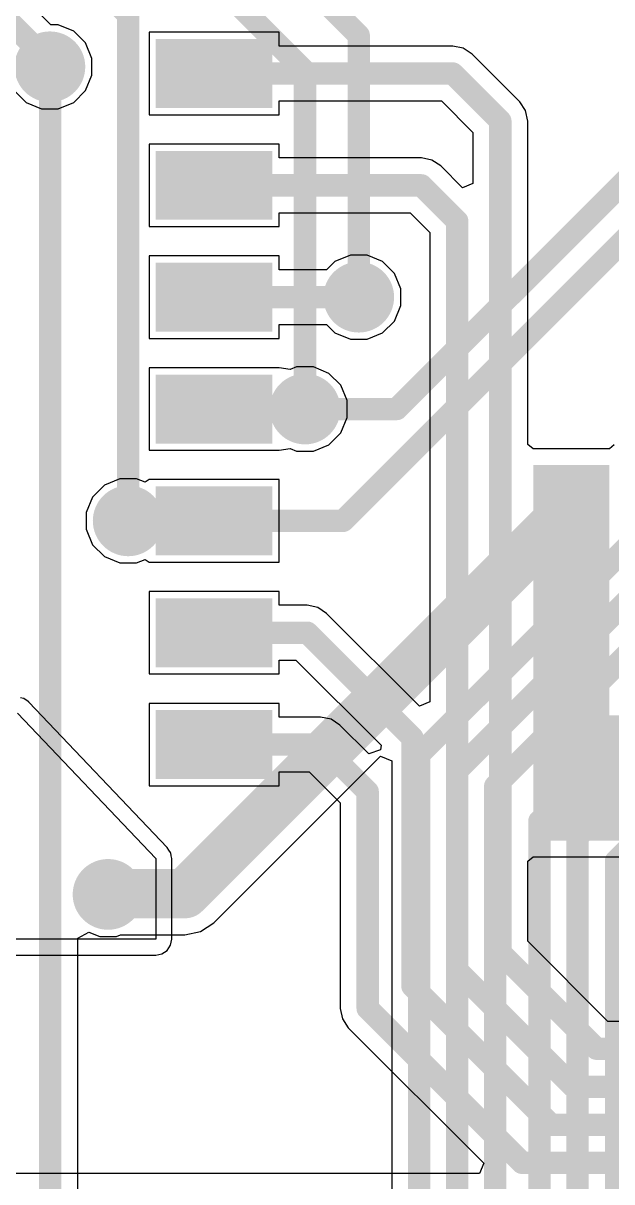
# Model space of a CAD drawing. Header units: millimetres. Extents: x -48 to 200, y -49 to 27.
# Drawn here: x 0.986 to 1.249, y 1.341 to 1.86 of the extents above; entities that cross this region are included whole.
import ezdxf

# ---------------------------------------------------------------- set-up
doc = ezdxf.new("R2010")
doc.units = ezdxf.units.MM
doc.header["$MEASUREMENT"] = 0
for name, color, linetype in [('BottomLayer', 5, 'Continuous'), ('BottomPaste', 16, 'Continuous'), ('BottomSolder', 6, 'Continuous'), ('TopLayer', 1, 'Continuous'), ('TopSolder', 216, 'Continuous'), ('ViaHoleLayer', 16, 'Continuous')]:
    doc.layers.add(name, color=color, linetype=linetype)

# ---------------------------------------------------------------- blocks, each defined once
blk = doc.blocks.new('16_SOIC__0_154___3_90___W______B_26')
at = {"layer": 'BottomLayer'}
for points in [[(-0.12598, 0.18642), (-0.08189, 0.18642), (-0.08189, 0.16358), (-0.12598, 0.16358)], [(0.08189, 0.18642), (0.12598, 0.18642), (0.12598, 0.16358), (0.08189, 0.16358)], [(0.08189, 0.18642), (0.12598, 0.18642), (0.12598, 0.16358), (0.08189, 0.16358)], [(-0.12598, 0.13642), (-0.08189, 0.13642), (-0.08189, 0.11358), (-0.12598, 0.11358)], [(0.08189, 0.13642), (0.12598, 0.13642), (0.12598, 0.11358), (0.08189, 0.11358)], [(-0.12598, 0.08642), (-0.08189, 0.08642), (-0.08189, 0.06358), (-0.12598, 0.06358)], [(0.08189, 0.08642), (0.12598, 0.08642), (0.12598, 0.06358), (0.08189, 0.06358)], [(-0.12598, 0.03642), (-0.08189, 0.03642), (-0.08189, 0.01358), (-0.12598, 0.01358)], [(0.08189, 0.03642), (0.12598, 0.03642), (0.12598, 0.01358), (0.08189, 0.01358)], [(-0.12598, -0.01358), (-0.08189, -0.01358), (-0.08189, -0.03642), (-0.12598, -0.03642)], [(0.08189, -0.01358), (0.12598, -0.01358), (0.12598, -0.03642), (0.08189, -0.03642)], [(-0.12598, -0.06358), (-0.08189, -0.06358), (-0.08189, -0.08642), (-0.12598, -0.08642)], [(0.08189, -0.06358), (0.12598, -0.06358), (0.12598, -0.08642), (0.08189, -0.08642)], [(-0.12598, -0.11358), (-0.08189, -0.11358), (-0.08189, -0.13642), (-0.12598, -0.13642)], [(0.08189, -0.11358), (0.12598, -0.11358), (0.12598, -0.13642), (0.08189, -0.13642)], [(-0.12598, -0.16358), (-0.08189, -0.16358), (-0.08189, -0.18642), (-0.12598, -0.18642)], [(0.08189, -0.16358), (0.12598, -0.16358), (0.12598, -0.18642), (0.08189, -0.18642)]]:
    blk.add_hatch(color=5, dxfattribs=at).paths.add_polyline_path(points)
at = {"layer": 'BottomPaste'}
for points in [[(-0.12598, 0.18642), (-0.08189, 0.18642), (-0.08189, 0.16358), (-0.12598, 0.16358)], [(0.08189, 0.18642), (0.12598, 0.18642), (0.12598, 0.16358), (0.08189, 0.16358)], [(0.08189, 0.18642), (0.12598, 0.18642), (0.12598, 0.16358), (0.08189, 0.16358)], [(-0.12598, 0.13642), (-0.08189, 0.13642), (-0.08189, 0.11358), (-0.12598, 0.11358)], [(0.08189, 0.13642), (0.12598, 0.13642), (0.12598, 0.11358), (0.08189, 0.11358)], [(-0.12598, 0.08642), (-0.08189, 0.08642), (-0.08189, 0.06358), (-0.12598, 0.06358)], [(0.08189, 0.08642), (0.12598, 0.08642), (0.12598, 0.06358), (0.08189, 0.06358)], [(-0.12598, 0.03642), (-0.08189, 0.03642), (-0.08189, 0.01358), (-0.12598, 0.01358)], [(0.08189, 0.03642), (0.12598, 0.03642), (0.12598, 0.01358), (0.08189, 0.01358)], [(-0.12598, -0.01358), (-0.08189, -0.01358), (-0.08189, -0.03642), (-0.12598, -0.03642)], [(0.08189, -0.01358), (0.12598, -0.01358), (0.12598, -0.03642), (0.08189, -0.03642)], [(-0.12598, -0.06358), (-0.08189, -0.06358), (-0.08189, -0.08642), (-0.12598, -0.08642)], [(0.08189, -0.06358), (0.12598, -0.06358), (0.12598, -0.08642), (0.08189, -0.08642)], [(-0.12598, -0.11358), (-0.08189, -0.11358), (-0.08189, -0.13642), (-0.12598, -0.13642)], [(0.08189, -0.11358), (0.12598, -0.11358), (0.12598, -0.13642), (0.08189, -0.13642)], [(-0.12598, -0.16358), (-0.08189, -0.16358), (-0.08189, -0.18642), (-0.12598, -0.18642)], [(0.08189, -0.16358), (0.12598, -0.16358), (0.12598, -0.18642), (0.08189, -0.18642)]]:
    blk.add_hatch(color=16, dxfattribs=at).paths.add_polyline_path(points)
at = {"layer": 'BottomSolder'}
for points in [[(-0.12998, 0.19042), (-0.07789, 0.19042), (-0.07789, 0.15958), (-0.12998, 0.15958)], [(0.07789, 0.19042), (0.12998, 0.19042), (0.12998, 0.15958), (0.07789, 0.15958)], [(0.07789, 0.19042), (0.12998, 0.19042), (0.12998, 0.15958), (0.07789, 0.15958)], [(-0.12998, 0.14042), (-0.07789, 0.14042), (-0.07789, 0.10958), (-0.12998, 0.10958)], [(0.07789, 0.14042), (0.12998, 0.14042), (0.12998, 0.10958), (0.07789, 0.10958)], [(-0.12998, 0.09042), (-0.07789, 0.09042), (-0.07789, 0.05958), (-0.12998, 0.05958)], [(0.07789, 0.09042), (0.12998, 0.09042), (0.12998, 0.05958), (0.07789, 0.05958)], [(-0.12998, 0.04042), (-0.07789, 0.04042), (-0.07789, 0.00958), (-0.12998, 0.00958)], [(0.07789, 0.04042), (0.12998, 0.04042), (0.12998, 0.00958), (0.07789, 0.00958)], [(-0.12998, -0.00958), (-0.07789, -0.00958), (-0.07789, -0.04042), (-0.12998, -0.04042)], [(0.07789, -0.00958), (0.12998, -0.00958), (0.12998, -0.04042), (0.07789, -0.04042)], [(-0.12998, -0.05958), (-0.07789, -0.05958), (-0.07789, -0.09042), (-0.12998, -0.09042)], [(0.07789, -0.05958), (0.12998, -0.05958), (0.12998, -0.09042), (0.07789, -0.09042)], [(-0.12998, -0.10958), (-0.07789, -0.10958), (-0.07789, -0.14042), (-0.12998, -0.14042)], [(0.07789, -0.10958), (0.12998, -0.10958), (0.12998, -0.14042), (0.07789, -0.14042)], [(-0.12998, -0.15958), (-0.07789, -0.15958), (-0.07789, -0.19042), (-0.12998, -0.19042)], [(0.07789, -0.15958), (0.12998, -0.15958), (0.12998, -0.19042), (0.07789, -0.19042)]]:
    blk.add_hatch(color=6, dxfattribs=at).paths.add_polyline_path(points)

msp = doc.modelspace()

# ---------------------------------------------------------------- hatches: boundary and pattern name
at = {"layer": 'BottomLayer'}
h = msp.add_hatch(color=5, dxfattribs=at)
edge = h.paths.add_edge_path()
edge.add_arc((0.998, 1.84), 0.01181, 0, 360)
h = msp.add_hatch(color=5, dxfattribs=at)
edge = h.paths.add_edge_path()
edge.add_arc((1.136, 1.737), 0.01181, 0, 360)
h = msp.add_hatch(color=5, dxfattribs=at)
edge = h.paths.add_edge_path()
edge.add_arc((1.112, 1.687), 0.01181, 0, 360)
for points in [[(1.214, 1.494), (1.248, 1.494), (1.248, 1.662), (1.214, 1.662)], [(1.222, 1.494), (1.387, 1.494), (1.387, 1.55), (1.222, 1.55)]]:
    msp.add_hatch(color=5, dxfattribs=at).paths.add_polyline_path(points)
h = msp.add_hatch(color=5, dxfattribs=at)
edge = h.paths.add_edge_path()
edge.add_arc((1.232, 1.644), 0.01181, 0, 360)
h = msp.add_hatch(color=5, dxfattribs=at)
edge = h.paths.add_edge_path()
edge.add_arc((1.033, 1.637), 0.01181, 0, 360)
h = msp.add_hatch(color=5, dxfattribs=at)
edge = h.paths.add_edge_path()
edge.add_arc((1.024, 1.47), 0.01181, 0, 360)
at = {"layer": 'BottomSolder'}
h = msp.add_hatch(color=6, dxfattribs=at)
edge = h.paths.add_edge_path()
edge.add_arc((0.998, 1.84), 0.01581, 0, 360)
h = msp.add_hatch(color=6, dxfattribs=at)
edge = h.paths.add_edge_path()
edge.add_arc((1.136, 1.737), 0.01581, 0, 360)
h = msp.add_hatch(color=6, dxfattribs=at)
edge = h.paths.add_edge_path()
edge.add_arc((1.112, 1.687), 0.01581, 0, 360)
h = msp.add_hatch(color=6, dxfattribs=at)
edge = h.paths.add_edge_path()
edge.add_arc((1.232, 1.644), 0.01581, 0, 360)
h = msp.add_hatch(color=6, dxfattribs=at)
edge = h.paths.add_edge_path()
edge.add_arc((1.033, 1.637), 0.01581, 0, 360)
h = msp.add_hatch(color=6, dxfattribs=at)
edge = h.paths.add_edge_path()
edge.add_arc((1.024, 1.47), 0.01581, 0, 360)
at = {"layer": 'TopLayer'}
h = msp.add_hatch(color=1, dxfattribs=at)
edge = h.paths.add_edge_path()
edge.add_arc((0.998, 1.84), 0.01181, 0, 360)
h = msp.add_hatch(color=1, dxfattribs=at)
edge = h.paths.add_edge_path()
edge.add_arc((1.136, 1.737), 0.01181, 0, 360)
h = msp.add_hatch(color=1, dxfattribs=at)
edge = h.paths.add_edge_path()
edge.add_arc((1.112, 1.687), 0.01181, 0, 360)
h = msp.add_hatch(color=1, dxfattribs=at)
edge = h.paths.add_edge_path()
edge.add_arc((1.232, 1.644), 0.01181, 0, 360)
h = msp.add_hatch(color=1, dxfattribs=at)
edge = h.paths.add_edge_path()
edge.add_arc((1.033, 1.637), 0.01181, 0, 360)
h = msp.add_hatch(color=1, dxfattribs=at)
edge = h.paths.add_edge_path()
edge.add_arc((1.024, 1.47), 0.01181, 0, 360)
at = {"layer": 'TopSolder'}
h = msp.add_hatch(color=216, dxfattribs=at)
edge = h.paths.add_edge_path()
edge.add_arc((0.998, 1.84), 0.01581, 0, 360)
h = msp.add_hatch(color=216, dxfattribs=at)
edge = h.paths.add_edge_path()
edge.add_arc((1.136, 1.737), 0.01581, 0, 360)
h = msp.add_hatch(color=216, dxfattribs=at)
edge = h.paths.add_edge_path()
edge.add_arc((1.112, 1.687), 0.01581, 0, 360)
h = msp.add_hatch(color=216, dxfattribs=at)
edge = h.paths.add_edge_path()
edge.add_arc((1.232, 1.644), 0.01581, 0, 360)
h = msp.add_hatch(color=216, dxfattribs=at)
edge = h.paths.add_edge_path()
edge.add_arc((1.033, 1.637), 0.01581, 0, 360)
h = msp.add_hatch(color=216, dxfattribs=at)
edge = h.paths.add_edge_path()
edge.add_arc((1.024, 1.47), 0.01581, 0, 360)
at = {"layer": 'ViaHoleLayer'}
h = msp.add_hatch(color=16, dxfattribs=at)
edge = h.paths.add_edge_path()
edge.add_arc((0.998, 1.84), 0.00591, 0, 360)
h = msp.add_hatch(color=16, dxfattribs=at)
edge = h.paths.add_edge_path()
edge.add_arc((1.136, 1.737), 0.00591, 0, 360)
h = msp.add_hatch(color=16, dxfattribs=at)
edge = h.paths.add_edge_path()
edge.add_arc((1.112, 1.687), 0.00591, 0, 360)
h = msp.add_hatch(color=16, dxfattribs=at)
edge = h.paths.add_edge_path()
edge.add_arc((1.232, 1.644), 0.00591, 0, 360)
h = msp.add_hatch(color=16, dxfattribs=at)
edge = h.paths.add_edge_path()
edge.add_arc((1.033, 1.637), 0.00591, 0, 360)
h = msp.add_hatch(color=16, dxfattribs=at)
edge = h.paths.add_edge_path()
edge.add_arc((1.024, 1.47), 0.00591, 0, 360)

# ---------------------------------------------------------------- linework, layer by layer
at = {"layer": 'BottomLayer'}
for p, q in [((0.99849, 1.85881), (0.96065, 1.89665)), ((1.00174, 1.85881), (0.99849, 1.85881)), ((1.00866, 1.85595), (1.00174, 1.85881)), ((1.01395, 1.85066), (1.00866, 1.85595)), ((1.1004, 1.85542), (1.04231, 1.85542)), ((1.04231, 1.85542), (1.04231, 1.81858)), ((1.1004, 1.84924), (1.1004, 1.85542)), ((1.01681, 1.84374), (1.01395, 1.85066)), ((1.178, 1.84924), (1.1004, 1.84924)), ((1.18268, 1.8483), (1.178, 1.84924)), ((1.18665, 1.84565), (1.18268, 1.8483)), ((1.20793, 1.82437), (1.18665, 1.84565)), ((1.01681, 1.83626), (1.01681, 1.84374)), ((1.01395, 1.82934), (1.01681, 1.83626)), ((0.98205, 1.82934), (0.98734, 1.82405)), ((1.00866, 1.82405), (1.01395, 1.82934)), ((0.98734, 1.82405), (0.99426, 1.82119)), ((1.00174, 1.82119), (1.00866, 1.82405)), ((1.1004, 1.81858), (1.1004, 1.82476)), ((1.1004, 1.82476), (1.17293, 1.82476)), ((1.17293, 1.82476), (1.18704, 1.81065)), ((1.21058, 1.8204), (1.20793, 1.82437)), ((0.99426, 1.82119), (1.00174, 1.82119)), ((1.04231, 1.81858), (1.1004, 1.81858)), ((1.21151, 1.81572), (1.21058, 1.8204)), ((1.21151, 1.67118), (1.21151, 1.81572)), ((1.18704, 1.81065), (1.18704, 1.78779)), ((1.1004, 1.80542), (1.04231, 1.80542)), ((1.04231, 1.80542), (1.04231, 1.76858)), ((1.1004, 1.79924), (1.1004, 1.80542)), ((1.164, 1.79924), (1.1004, 1.79924)), ((1.16868, 1.7983), (1.164, 1.79924)), ((1.17265, 1.79565), (1.16868, 1.7983)), ((1.18243, 1.78588), (1.17265, 1.79565)), ((1.18704, 1.78779), (1.18243, 1.78588)), ((1.1004, 1.76858), (1.1004, 1.77476)), ((1.1004, 1.77476), (1.15893, 1.77476)), ((1.15893, 1.77476), (1.16776, 1.76593)), ((1.04231, 1.76858), (1.1004, 1.76858)), ((1.16776, 1.76593), (1.16776, 1.55607)), ((1.1004, 1.75542), (1.04231, 1.75542)), ((1.04231, 1.75542), (1.04231, 1.71858)), ((1.1004, 1.74924), (1.1004, 1.75542)), ((1.12534, 1.75295), (1.12163, 1.74924)), ((1.13226, 1.75581), (1.12534, 1.75295)), ((1.13974, 1.75581), (1.13226, 1.75581)), ((1.14666, 1.75295), (1.13974, 1.75581)), ((1.15195, 1.74766), (1.14666, 1.75295)), ((1.12163, 1.74924), (1.1004, 1.74924)), ((1.15481, 1.74074), (1.15195, 1.74766)), ((1.15481, 1.73326), (1.15481, 1.74074)), ((1.15195, 1.72634), (1.15481, 1.73326)), ((1.14666, 1.72105), (1.15195, 1.72634)), ((1.1004, 1.71858), (1.1004, 1.72476)), ((1.1004, 1.72476), (1.12163, 1.72476)), ((1.12163, 1.72476), (1.12534, 1.72105)), ((1.12534, 1.72105), (1.13226, 1.71819)), ((1.13974, 1.71819), (1.14666, 1.72105)), ((1.04231, 1.71858), (1.1004, 1.71858)), ((1.13226, 1.71819), (1.13974, 1.71819)), ((1.1004, 1.70542), (1.04231, 1.70542)), ((1.04231, 1.70542), (1.04231, 1.66858)), ((1.1054, 1.70463), (1.1004, 1.70542)), ((1.1004, 1.70542), (1.1004, 1.70542)), ((1.1004, 1.70542), (1.1004, 1.70542)), ((1.10826, 1.70581), (1.1054, 1.70463)), ((1.11574, 1.70581), (1.10826, 1.70581)), ((1.12266, 1.70295), (1.11574, 1.70581)), ((1.12795, 1.69766), (1.12266, 1.70295)), ((1.13081, 1.69074), (1.12795, 1.69766)), ((1.13081, 1.68326), (1.13081, 1.69074)), ((1.12795, 1.67634), (1.13081, 1.68326)), ((1.12266, 1.67105), (1.12795, 1.67634)), ((1.04231, 1.66858), (1.1004, 1.66858)), ((1.1004, 1.66858), (1.1054, 1.66937)), ((1.1004, 1.66858), (1.1004, 1.66858)), ((1.1004, 1.66858), (1.1004, 1.66858)), ((1.1054, 1.66937), (1.10826, 1.66819)), ((1.10826, 1.66819), (1.11574, 1.66819)), ((1.11574, 1.66819), (1.12266, 1.67105)), ((1.214, 1.66914), (1.21151, 1.67118)), ((1.24598, 1.66914), (1.214, 1.66914)), ((1.248, 1.66914), (1.24598, 1.66914)), ((1.25018, 1.67093), (1.248, 1.66914)), ((1.02234, 1.65295), (1.01705, 1.64766)), ((1.02926, 1.65581), (1.02234, 1.65295)), ((1.03674, 1.65581), (1.02926, 1.65581)), ((1.04054, 1.65424), (1.03674, 1.65581)), ((1.04231, 1.65542), (1.04054, 1.65424)), ((1.1004, 1.65542), (1.04231, 1.65542)), ((1.04231, 1.65542), (1.04231, 1.65542)), ((1.1004, 1.61858), (1.1004, 1.65542)), ((1.01705, 1.64766), (1.01419, 1.64074)), ((1.01419, 1.64074), (1.01419, 1.63326)), ((1.01419, 1.63326), (1.01705, 1.62634)), ((1.01705, 1.62634), (1.02234, 1.62105)), ((1.02234, 1.62105), (1.02926, 1.61819)), ((1.02926, 1.61819), (1.03674, 1.61819)), ((1.03674, 1.61819), (1.04054, 1.61976)), ((1.04054, 1.61976), (1.04231, 1.61858)), ((1.04231, 1.61858), (1.04231, 1.61858)), ((1.04231, 1.61858), (1.1004, 1.61858)), ((1.1004, 1.60542), (1.04231, 1.60542)), ((1.04231, 1.60542), (1.04231, 1.56858)), ((1.1004, 1.59924), (1.1004, 1.60542)), ((1.113, 1.59924), (1.1004, 1.59924)), ((1.11768, 1.5983), (1.113, 1.59924)), ((1.12165, 1.59565), (1.11768, 1.5983)), ((1.16315, 1.55416), (1.12165, 1.59565)), ((1.1004, 1.56858), (1.1004, 1.57476)), ((1.1004, 1.57476), (1.10793, 1.57476)), ((1.10793, 1.57476), (1.14605, 1.53665)), ((1.04231, 1.56858), (1.1004, 1.56858)), ((0.98622, 1.55759), (0.98494, 1.55785)), ((0.9863, 1.55754), (0.98622, 1.55759)), ((0.98639, 1.55752), (0.9863, 1.55754)), ((0.98745, 1.55677), (0.98639, 1.55752)), ((0.98854, 1.55605), (0.98745, 1.55677)), ((0.98859, 1.55597), (0.98854, 1.55605)), ((0.98866, 1.55592), (0.98859, 1.55597)), ((1.05048, 1.49092), (0.98866, 1.55592)), ((1.1004, 1.55542), (1.04231, 1.55542)), ((1.04231, 1.55542), (1.04231, 1.51858)), ((1.1004, 1.54924), (1.1004, 1.55542)), ((1.16776, 1.55607), (1.16315, 1.55416)), ((0.98349, 1.551), (1.04531, 1.486)), ((1.11896, 1.54924), (1.1004, 1.54924)), ((1.12364, 1.5483), (1.11896, 1.54924)), ((1.12761, 1.54565), (1.12364, 1.5483)), ((1.14045, 1.53282), (1.12761, 1.54565)), ((1.14575, 1.53458), (1.14045, 1.53282)), ((1.14605, 1.53665), (1.14575, 1.53458)), ((1.1004, 1.51858), (1.1004, 1.52476)), ((1.1004, 1.52476), (1.11389, 1.52476)), ((1.11389, 1.52476), (1.12776, 1.51089)), ((1.04231, 1.51858), (1.1004, 1.51858)), ((1.12776, 1.51089), (1.12776, 1.419)), ((1.05118, 1.48982), (1.05048, 1.49092)), ((1.0519, 1.48873), (1.05118, 1.48982)), ((1.05192, 1.48864), (1.0519, 1.48873)), ((1.05197, 1.48857), (1.05192, 1.48864)), ((1.05219, 1.48728), (1.05197, 1.48857)), ((1.05245, 1.486), (1.05219, 1.48728)), ((1.21151, 1.48482), (1.214, 1.48686)), ((1.214, 1.48686), (1.387, 1.48686)), ((1.04531, 1.486), (1.04531, 1.45)), ((1.05245, 1.45), (1.05245, 1.486)), ((1.21151, 1.44905), (1.21151, 1.48482)), ((1.04531, 1.45), (0.98, 1.45)), ((1.05036, 1.44495), (1.0519, 1.44727)), ((1.0519, 1.44727), (1.05245, 1.45)), ((1.24733, 1.41324), (1.21151, 1.44905)), ((0.98, 1.44286), (1.04531, 1.44286)), ((1.04531, 1.44286), (1.04804, 1.44341)), ((1.04804, 1.44341), (1.05036, 1.44495)), ((1.12776, 1.419), (1.1287, 1.41432)), ((1.1287, 1.41432), (1.13135, 1.41035)), ((1.13135, 1.41035), (1.19184, 1.34985)), ((1.31, 1.41324), (1.24733, 1.41324)), ((1.19184, 1.34985), (1.18993, 1.34524)), ((1.18993, 1.34524), (0.81607, 1.34524))]:
    msp.add_line(p, q, dxfattribs=at)
at = {"layer": 'BottomLayer', "const_width": 0.01}
for points in [[(0.952, 1.888), (1, 1.84)], [(1.07135, 1.837), (1.178, 1.837)], [(1.178, 1.837), (1.19928, 1.81572)], [(1.19928, 1.44399), (1.19928, 1.81572)], [(1.07135, 1.787), (1.164, 1.787)], [(1.164, 1.787), (1.18, 1.771)], [(1.18, 1.436), (1.18, 1.771)], [(1.07135, 1.737), (1.07285, 1.7385)], [(1.07135, 1.737), (1.136, 1.737)], [(1.07135, 1.687), (1.07285, 1.6885)], [(1.07135, 1.687), (1.112, 1.687)], [(1.06985, 1.6385), (1.07135, 1.637)], [(1.033, 1.637), (1.07135, 1.637)], [(1.07135, 1.587), (1.113, 1.587)], [(1.113, 1.587), (1.16, 1.54)], [(1.16, 1.429), (1.16, 1.54)], [(1.07135, 1.537), (1.11896, 1.537)], [(1.11896, 1.537), (1.14, 1.51596)], [(1.14, 1.419), (1.14, 1.51596)], [(1.19928, 1.44399), (1.24227, 1.401)], [(1.18, 1.436), (1.232, 1.384)], [(1.16, 1.429), (1.222, 1.367)], [(1.14, 1.419), (1.209, 1.35)], [(1.24227, 1.401), (1.615, 1.401)], [(1.232, 1.384), (1.623, 1.384)], [(1.222, 1.367), (2.098, 1.367)], [(1.209, 1.35), (2.14826, 1.35)]]:
    msp.add_lwpolyline(points, dxfattribs=at)
at = {"layer": 'BottomLayer', "const_width": 0.005}
for points in [[(0.9975, 1.84, 1), (1.0025, 1.84, 1)], [(1.06885, 1.837, 1), (1.07385, 1.837, 1)], [(1.1755, 1.837, 1), (1.1805, 1.837, 1)], [(1.1755, 1.837, 1), (1.1805, 1.837, 1)], [(1.19678, 1.81572, 1), (1.20178, 1.81572, 1)], [(1.19678, 1.81572, 1), (1.20178, 1.81572, 1)], [(1.06885, 1.787, 1), (1.07385, 1.787, 1)], [(1.1615, 1.787, 1), (1.1665, 1.787, 1)], [(1.1615, 1.787, 1), (1.1665, 1.787, 1)], [(1.1775, 1.771, 1), (1.1825, 1.771, 1)], [(1.1775, 1.771, 1), (1.1825, 1.771, 1)], [(1.06885, 1.737, 1), (1.07385, 1.737, 1)], [(1.06885, 1.737, 1), (1.07385, 1.737, 1)], [(1.07035, 1.7385, 1), (1.07535, 1.7385, 1)], [(1.1335, 1.737, 1), (1.1385, 1.737, 1)], [(1.06885, 1.687, 1), (1.07385, 1.687, 1)], [(1.06885, 1.687, 1), (1.07385, 1.687, 1)], [(1.07035, 1.6885, 1), (1.07535, 1.6885, 1)], [(1.1095, 1.687, 1), (1.1145, 1.687, 1)], [(1.06735, 1.6385, 1), (1.07235, 1.6385, 1)], [(1.0305, 1.637, 1), (1.0355, 1.637, 1)], [(1.06885, 1.637, 1), (1.07385, 1.637, 1)], [(1.06885, 1.637, 1), (1.07385, 1.637, 1)], [(1.06885, 1.587, 1), (1.07385, 1.587, 1)], [(1.1105, 1.587, 1), (1.1155, 1.587, 1)], [(1.1105, 1.587, 1), (1.1155, 1.587, 1)], [(1.1575, 1.54, 1), (1.1625, 1.54, 1)], [(1.1575, 1.54, 1), (1.1625, 1.54, 1)], [(1.06885, 1.537, 1), (1.07385, 1.537, 1)], [(1.11646, 1.537, 1), (1.12146, 1.537, 1)], [(1.11646, 1.537, 1), (1.12146, 1.537, 1)], [(1.1375, 1.51596, 1), (1.1425, 1.51596, 1)], [(1.1375, 1.51596, 1), (1.1425, 1.51596, 1)], [(1.19678, 1.44399, 1), (1.20178, 1.44399, 1)], [(1.19678, 1.44399, 1), (1.20178, 1.44399, 1)], [(1.1775, 1.436, 1), (1.1825, 1.436, 1)], [(1.1775, 1.436, 1), (1.1825, 1.436, 1)], [(1.1575, 1.429, 1), (1.1625, 1.429, 1)], [(1.1575, 1.429, 1), (1.1625, 1.429, 1)], [(1.1375, 1.419, 1), (1.1425, 1.419, 1)], [(1.1375, 1.419, 1), (1.1425, 1.419, 1)], [(1.23977, 1.401, 1), (1.24477, 1.401, 1)], [(1.23977, 1.401, 1), (1.24477, 1.401, 1)], [(1.2295, 1.384, 1), (1.2345, 1.384, 1)], [(1.2295, 1.384, 1), (1.2345, 1.384, 1)], [(1.2195, 1.367, 1), (1.2245, 1.367, 1)], [(1.2195, 1.367, 1), (1.2245, 1.367, 1)], [(1.2065, 1.35, 1), (1.2115, 1.35, 1)], [(1.2065, 1.35, 1), (1.2115, 1.35, 1)]]:
    msp.add_lwpolyline(points, format="xyb", close=True, dxfattribs=at)
at = {"layer": 'TopLayer'}
for p, q in [((1.07129, 1.45733), (1.14576, 1.53181)), ((1.14576, 1.53181), (1.15076, 1.52974)), ((1.15076, 1.52974), (1.15076, 0.82107)), ((1.06533, 1.45335), (1.07129, 1.45733)), ((1.01042, 1.45044), (1.01542, 1.45319)), ((1.01042, 1.00019), (1.01042, 1.45044)), ((1.01542, 1.45319), (1.02026, 1.45119)), ((1.02026, 1.45119), (1.02774, 1.45119)), ((1.02774, 1.45119), (1.0296, 1.45196)), ((1.0296, 1.45196), (1.05831, 1.45196)), ((1.05831, 1.45196), (1.06533, 1.45335))]:
    msp.add_line(p, q, dxfattribs=at)
for points, const_width in [([(1.077, 1.913), (1.136, 1.854)], 0.01), ([(1.064, 1.886), (1.112, 1.838)], 0.01), ([(1.02714, 1.869), (1.033, 1.86314)], 0.01), ([(1.153, 1.687), (1.331, 1.865)], 0.01), ([(1.033, 1.637), (1.033, 1.86314)], 0.01), ([(1.136, 1.737), (1.136, 1.854)], 0.01), ([(1.129, 1.637), (1.336, 1.844)], 0.01), ([(0.99819, 1.00019), (0.99819, 1.83819)], 0.01), ([(1.112, 1.687), (1.112, 1.838)], 0.01), ([(1.163, 1.53247), (1.44453, 1.814)], 0.01), ([(1.18, 1.52543), (1.44476, 1.79019)], 0.01), ([(1.197, 1.51839), (1.43861, 1.76)], 0.01), ([(1.21675, 1.50279), (1.41796, 1.704)], 0.01), ([(1.112, 1.687), (1.153, 1.687)], 0.01), ([(1.112, 1.68014), (1.112, 1.687)], 0.01), ([(1.23375, 1.49575), (1.425, 1.687)], 0.01), ([(1.251, 1.485), (1.426, 1.66)], 0.01), ([(1.05831, 1.47031), (1.23169, 1.64369)], 0.022), ([(1.033, 1.637), (1.129, 1.637)], 0.01), ([(1.163, 0.816), (1.163, 1.53247)], 0.01), ([(1.18, 0.619), (1.18, 1.52543)], 0.01), ([(1.197, 0.587), (1.197, 1.51839)], 0.01), ([(1.21675, 0.42175), (1.21675, 1.50279)], 0.01), ([(1.23375, 0.41471), (1.23375, 1.49575)], 0.01), ([(1.251, 0.40504), (1.251, 1.485)], 0.01), ([(1.024, 1.47), (1.02431, 1.47031)], 0.022), ([(1.02431, 1.47031), (1.05831, 1.47031)], 0.022)]:
    msp.add_lwpolyline(points, dxfattribs=dict(at, const_width=const_width))
for points, const_width in [([(1.0305, 1.86314, 1), (1.0355, 1.86314, 1)], 0.005), ([(1.0305, 1.86314, 1), (1.0355, 1.86314, 1)], 0.005), ([(1.1335, 1.854, 1), (1.1385, 1.854, 1)], 0.005), ([(1.1335, 1.854, 1), (1.1385, 1.854, 1)], 0.005), ([(0.99569, 1.83819, 1), (1.00069, 1.83819, 1)], 0.005), ([(1.1095, 1.838, 1), (1.1145, 1.838, 1)], 0.005), ([(1.1095, 1.838, 1), (1.1145, 1.838, 1)], 0.005), ([(1.1335, 1.737, 1), (1.1385, 1.737, 1)], 0.005), ([(1.1095, 1.687, 1), (1.1145, 1.687, 1)], 0.005), ([(1.1095, 1.687, 1), (1.1145, 1.687, 1)], 0.005), ([(1.1095, 1.687, 1), (1.1145, 1.687, 1)], 0.005), ([(1.1505, 1.687, 1), (1.1555, 1.687, 1)], 0.005), ([(1.1505, 1.687, 1), (1.1555, 1.687, 1)], 0.005), ([(1.1095, 1.68014, 1), (1.1145, 1.68014, 1)], 0.005), ([(1.22619, 1.64369, 1), (1.23719, 1.64369, 1)], 0.011), ([(1.0305, 1.637, 1), (1.0355, 1.637, 1)], 0.005), ([(1.0305, 1.637, 1), (1.0355, 1.637, 1)], 0.005), ([(1.1265, 1.637, 1), (1.1315, 1.637, 1)], 0.005), ([(1.1265, 1.637, 1), (1.1315, 1.637, 1)], 0.005), ([(1.1605, 1.53247, 1), (1.1655, 1.53247, 1)], 0.005), ([(1.1605, 1.53247, 1), (1.1655, 1.53247, 1)], 0.005), ([(1.1775, 1.52543, 1), (1.1825, 1.52543, 1)], 0.005), ([(1.1775, 1.52543, 1), (1.1825, 1.52543, 1)], 0.005), ([(1.1945, 1.51839, 1), (1.1995, 1.51839, 1)], 0.005), ([(1.1945, 1.51839, 1), (1.1995, 1.51839, 1)], 0.005), ([(1.21425, 1.50279, 1), (1.21925, 1.50279, 1)], 0.005), ([(1.21425, 1.50279, 1), (1.21925, 1.50279, 1)], 0.005), ([(1.23125, 1.49575, 1), (1.23625, 1.49575, 1)], 0.005), ([(1.23125, 1.49575, 1), (1.23625, 1.49575, 1)], 0.005), ([(1.2485, 1.485, 1), (1.2535, 1.485, 1)], 0.005), ([(1.2485, 1.485, 1), (1.2535, 1.485, 1)], 0.005), ([(1.0185, 1.47, 1), (1.0295, 1.47, 1)], 0.011), ([(1.01881, 1.47031, 1), (1.02981, 1.47031, 1)], 0.011), ([(1.01881, 1.47031, 1), (1.02981, 1.47031, 1)], 0.011), ([(1.05281, 1.47031, 1), (1.06381, 1.47031, 1)], 0.011), ([(1.05281, 1.47031, 1), (1.06381, 1.47031, 1)], 0.011)]:
    msp.add_lwpolyline(points, format="xyb", close=True, dxfattribs=dict(at, const_width=const_width))

# ---------------------------------------------------------------- block references
msp.add_blockref('16_SOIC__0_154___3_90___W______B_26', (1.17529, 1.712))

doc.saveas('drawing.dxf')
